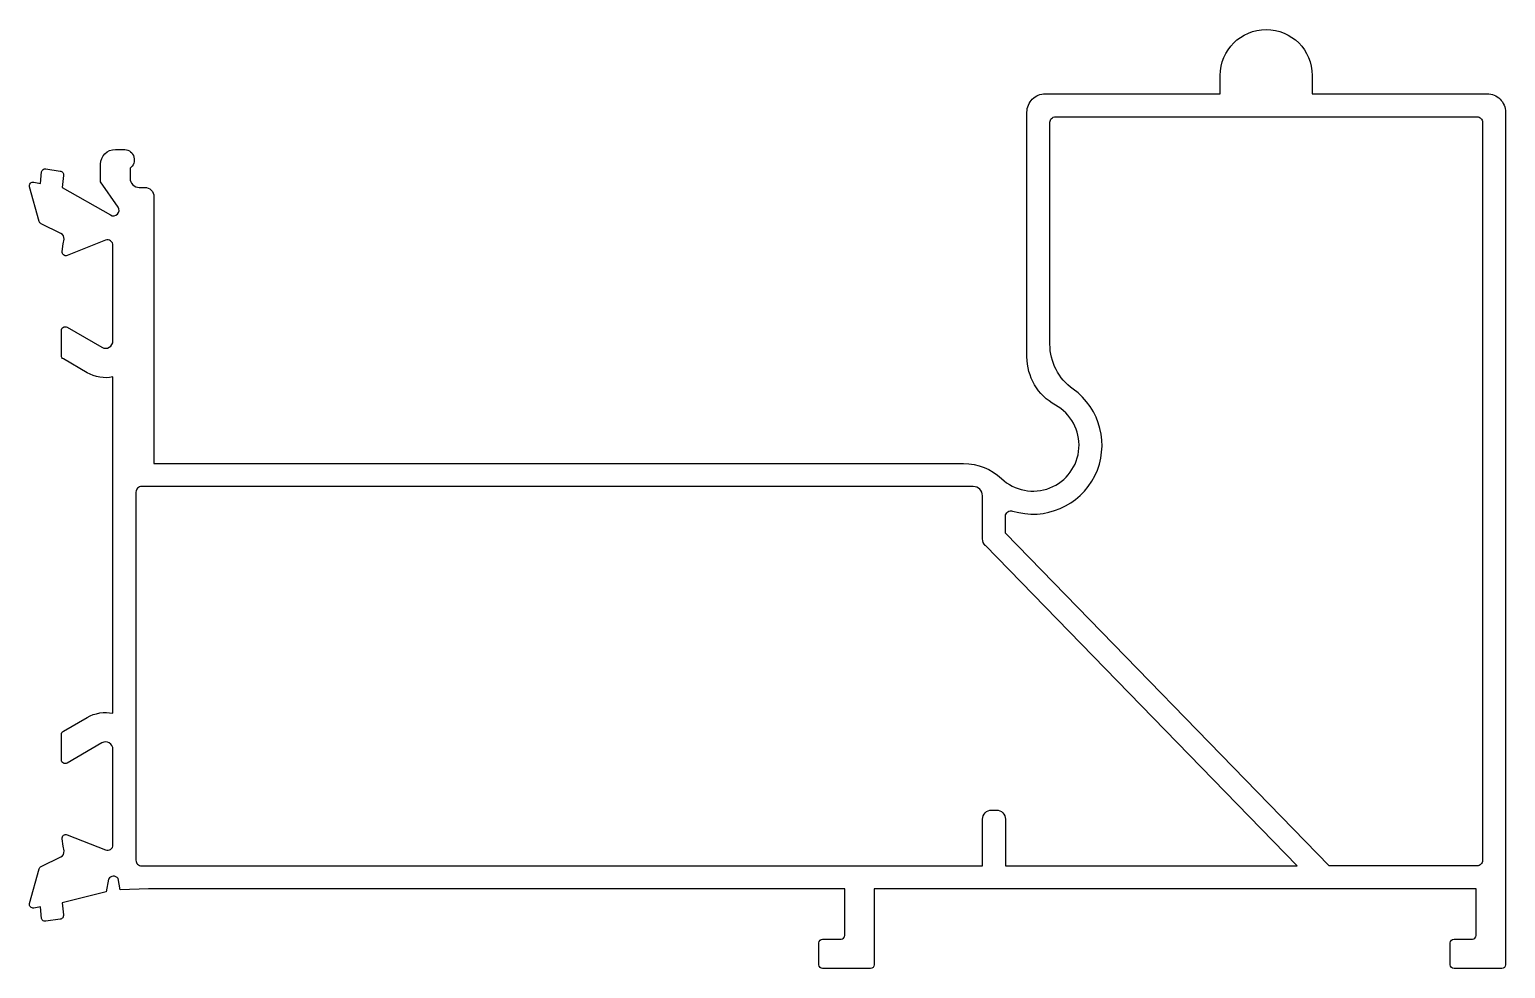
# Model space of a CAD drawing. Extents: x 918.8 to 999.1, y -31.2 to 19.9.
import ezdxf

# ---------------------------------------------------------------- set-up
doc = ezdxf.new("R2010")
doc.units = 0
doc.header["$LTSCALE"] = 15
doc.layers.get('0').update_dxf_attribs({"linetype": 'CONTINUOUS'})

msp = doc.modelspace()

# ---------------------------------------------------------------- linework, layer by layer
for points in [[(920.64, -24.55), (920.58, -24.141, -0.57735), (920.851, -23.926), (922.931, -24.751, 0.529705), (923.342, -24.472), (923.342, -19.274, 0.57735), (922.742, -18.928), (920.842, -20.025, -0.57735), (920.542, -19.852), (920.542, -18.466, -0.267949), (920.642, -18.293), (921.942, -17.542, -0.18325), (923.342, -17.315), (923.342, 0.987, -0.18325), (921.942, 1.215), (920.642, 1.965, -0.267949), (920.542, 2.139), (920.542, 3.524, -0.57735), (920.842, 3.697), (922.742, 2.6, 0.57735), (923.342, 2.947), (923.342, 8.144, 0.529705), (922.931, 8.423), (920.851, 7.598, -0.57735), (920.58, 7.813), (920.64, 8.223), (920.678, 8.483, 0.325532), (920.514, 8.795), (919.437, 9.326, -0.213838), (919.333, 9.452), (918.81, 11.34, -0.555633), (919.04, 11.59), (919.397, 11.522), (919.459, 12.149, -0.402069), (919.684, 12.31), (920.475, 12.194, -0.426464), (920.643, 11.958), (920.575, 11.299), (923.208, 9.802, 0.825485), (923.616, 10.226), (922.671, 11.597), (922.671, 11.894), (922.671, 12.57, -0.412604), (923.472, 13.37), (923.99, 13.37, -0.682961), (924.271, 12.342), (924.271, 11.802, 0.414214), (924.771, 11.302), (925.071, 11.302, -0.414214), (925.571, 10.802), (925.571, -3.727), (969.613, -3.727, -0.191401), (971.672, -4.545, 1.133661), (974.6, -0.54, -0.272614), (973.055, 2.083), (973.055, 15.396, -0.414214), (974.055, 16.396), (983.57, 16.396), (983.57, 17.396, -1), (988.57, 17.396), (988.57, 16.396), (998.084, 16.396, -0.414214), (999.084, 15.396), (999.084, -26.867), (999.084, -31.004, -0.414214), (998.884, -31.204), (996.284, -31.204, -0.414214), (996.084, -31.004), (996.084, -29.804, -0.414214), (996.284, -29.604), (997.284, -29.604, 0.414214), (997.484, -29.404), (997.484, -26.867), (964.742, -26.867), (964.742, -31.004, -0.414214), (964.542, -31.204), (961.942, -31.204, -0.414214), (961.742, -31.004), (961.742, -29.804, -0.414214), (961.942, -29.604), (962.942, -29.604, 0.414214), (963.142, -29.404), (963.142, -26.867), (925.281, -26.867), (923.742, -26.931), (923.618, -26.311, 0.559912), (923.107, -26.338), (922.964, -27.04), (920.575, -27.626), (920.643, -28.286, -0.426464), (920.475, -28.521), (919.684, -28.637, -0.402069), (919.459, -28.477), (919.397, -27.85), (919.04, -27.918, -0.555633), (918.81, -27.668), (919.333, -25.779, -0.213838), (919.437, -25.653), (920.514, -25.123, 0.325532), (920.678, -24.81)], [(972.277, -6.308, 0.85232), (975.564, 0.327, -0.242531), (974.305, 2.771), (974.305, 14.846, -0.414214), (974.605, 15.146), (997.534, 15.146, -0.414214), (997.834, 14.846), (997.834, -25.317, -0.414214), (997.534, -25.617), (989.495, -25.617), (971.888, -7.522), (971.888, -6.595, -0.50533)]]:
    msp.add_lwpolyline(points, format="xyb", close=True)
msp.add_lwpolyline([(970.784, -8.18, -0.198912), (970.638, -7.827), (970.638, -5.477, 0.414214), (970.138, -4.977), (924.892, -4.977, 0.414214), (924.592, -5.277), (924.592, -25.317, 0.414214), (924.892, -25.617), (970.638, -25.617), (970.638, -23.082, -0.414214), (971.138, -22.582), (971.388, -22.582, -0.414214), (971.888, -23.082), (971.888, -25.617), (987.751, -25.617), (970.775, -8.171)], format="xyb")

doc.saveas('drawing.dxf')
